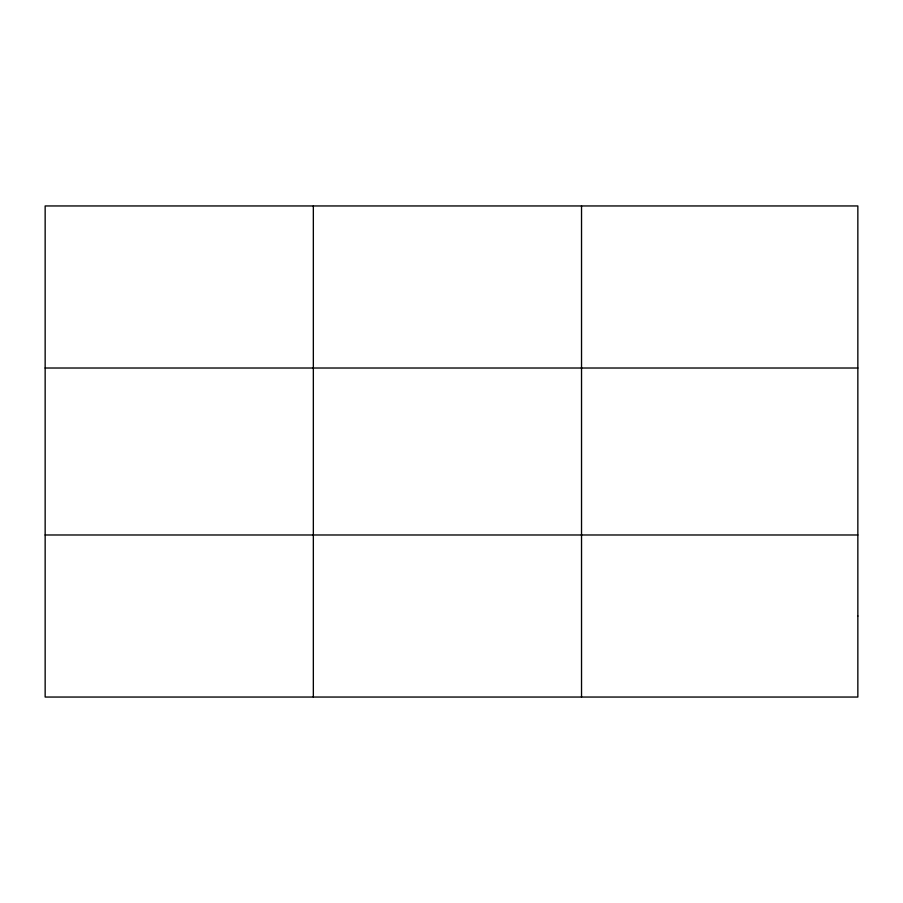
<?xml version="1.0" encoding="UTF-8"?>
<svg xmlns="http://www.w3.org/2000/svg" width="903" height="903" viewBox="0 0 903 903"><rect width="100%" height="100%" fill="white"/><g stroke="black" fill="none" stroke-linecap="round" stroke-linejoin="round"><path stroke-width="1.35" d="M313.341 205.952L313.341 697.048M581.532 205.952L581.532 697.048M45.15 368.018L857.85 368.018M45.15 534.982L857.85 534.982M857.85 616.015L857.85 697.048L45.15 697.048L45.15 205.952L857.85 205.952L857.85 616.015"/></g></svg>
